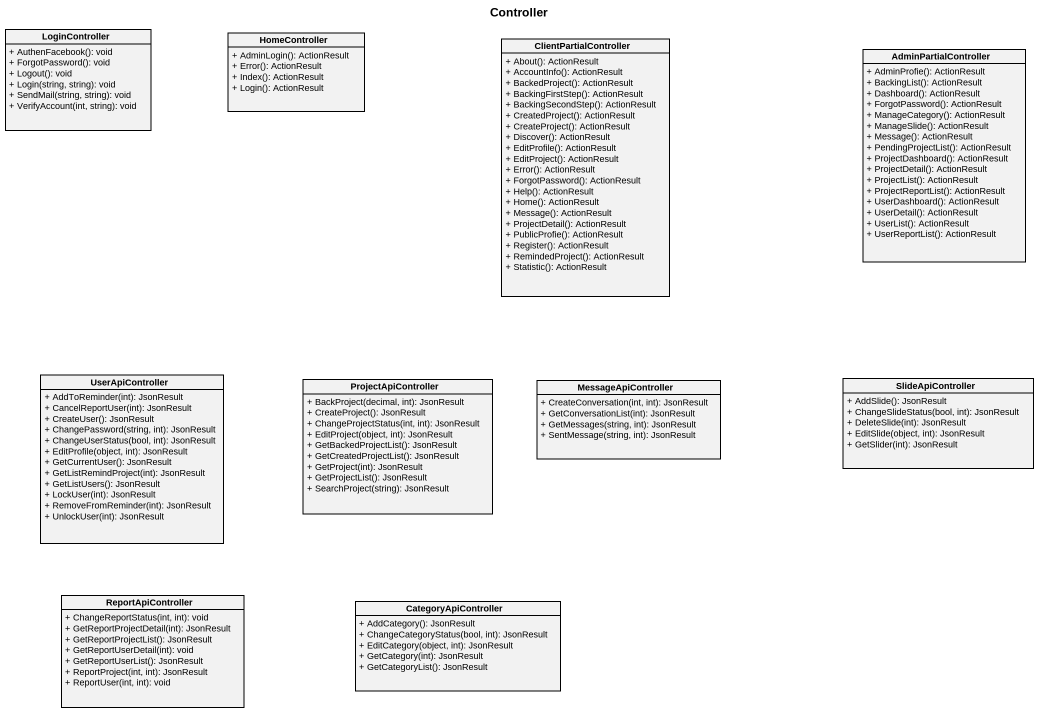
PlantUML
@startuml
title Controller
hide circle
hide empty members
skinparam classAttributeIconSize 0
class LoginController {
  + AuthenFacebook(): void
  + ForgotPassword(): void
  + Logout(): void
  + Login(string, string): void
  + SendMail(string, string): void
  + VerifyAccount(int, string): void
}
class HomeController {
  + AdminLogin(): ActionResult
  + Error(): ActionResult
  + Index(): ActionResult
  + Login(): ActionResult
}
class ClientPartialController {
  + About(): ActionResult
  + AccountInfo(): ActionResult
  + BackedProject(): ActionResult
  + BackingFirstStep(): ActionResult
  + BackingSecondStep(): ActionResult
  + CreatedProject(): ActionResult
  + CreateProject(): ActionResult
  + Discover(): ActionResult
  + EditProfile(): ActionResult
  + EditProject(): ActionResult
  + Error(): ActionResult
  + ForgotPassword(): ActionResult
  + Help(): ActionResult
  + Home(): ActionResult
  + Message(): ActionResult
  + ProjectDetail(): ActionResult
  + PublicProfie(): ActionResult
  + Register(): ActionResult
  + RemindedProject(): ActionResult
  + Statistic(): ActionResult
}
class AdminPartialController {
  + AdminProfie(): ActionResult
  + BackingList(): ActionResult
  + Dashboard(): ActionResult
  + ForgotPassword(): ActionResult
  + ManageCategory(): ActionResult
  + ManageSlide(): ActionResult
  + Message(): ActionResult
  + PendingProjectList(): ActionResult
  + ProjectDashboard(): ActionResult
  + ProjectDetail(): ActionResult
  + ProjectList(): ActionResult
  + ProjectReportList(): ActionResult
  + UserDashboard(): ActionResult
  + UserDetail(): ActionResult
  + UserList(): ActionResult
  + UserReportList(): ActionResult
}
class UserApiController {
  + AddToReminder(int): JsonResult
  + CancelReportUser(int): JsonResult
  + CreateUser(): JsonResult
  + ChangePassword(string, int): JsonResult
  + ChangeUserStatus(bool, int): JsonResult
  + EditProfile(object, int): JsonResult
  + GetCurrentUser(): JsonResult
  + GetListRemindProject(int): JsonResult
  + GetListUsers(): JsonResult
  + LockUser(int): JsonResult
  + RemoveFromReminder(int): JsonResult
  + UnlockUser(int): JsonResult
}
class ProjectApiController {
  + BackProject(decimal, int): JsonResult
  + CreateProject(): JsonResult
  + ChangeProjectStatus(int, int): JsonResult
  + EditProject(object, int): JsonResult
  + GetBackedProjectList(): JsonResult
  + GetCreatedProjectList(): JsonResult
  + GetProject(int): JsonResult
  + GetProjectList(): JsonResult
  + SearchProject(string): JsonResult
}
class MessageApiController {
  + CreateConversation(int, int): JsonResult
  + GetConversationList(int): JsonResult
  + GetMessages(string, int): JsonResult
  + SentMessage(string, int): JsonResult
}
class SlideApiController {
  + AddSlide(): JsonResult
  + ChangeSlideStatus(bool, int): JsonResult
  + DeleteSlide(int): JsonResult
  + EditSlide(object, int): JsonResult
  + GetSlider(int): JsonResult
}
class ReportApiController {
  + ChangeReportStatus(int, int): void
  + GetReportProjectDetail(int): JsonResult
  + GetReportProjectList(): JsonResult
  + GetReportUserDetail(int): void
  + GetReportUserList(): JsonResult
  + ReportProject(int, int): JsonResult
  + ReportUser(int, int): void
}
class CategoryApiController {
  + AddCategory(): JsonResult
  + ChangeCategoryStatus(bool, int): JsonResult
  + EditCategory(object, int): JsonResult
  + GetCategory(int): JsonResult
  + GetCategoryList(): JsonResult
}
@enduml
